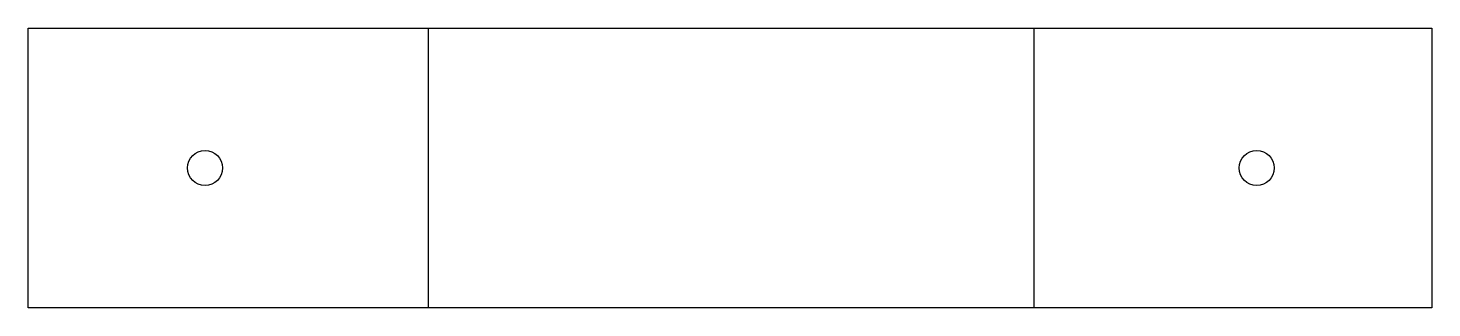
# Model space of a CAD drawing. Header units: millimetres. Extents: x -20 to 20, y 7.9 to 15.9.
import ezdxf

# ---------------------------------------------------------------- set-up
doc = ezdxf.new("R2010")
doc.units = ezdxf.units.MM
doc.layers.add('Sketch019', color=7, linetype='CONTINUOUS')

msp = doc.modelspace()

# ---------------------------------------------------------------- linework, layer by layer
at = {"layer": 'Sketch019'}
for p, q in [((-20.049, 15.8995, 9.63948), (19.9967, 15.8995, 9.63948)), ((-20.049, 7.89948, 9.63948), (-20.049, 15.8995, 9.63948)), ((-8.63766, 15.8995, 9.63948), (-8.63766, 7.89948, 9.63948)), ((8.63766, 15.8995, 9.63948), (8.63766, 7.89948, 9.63948)), ((19.9967, 15.8995, 9.63948), (19.9967, 7.89948, 9.63948)), ((19.9967, 7.89948, 9.63948), (-20.049, 7.89948, 9.63948))]:
    msp.add_line(p, q, dxfattribs=at)
for centre in [(-15, 11.8995), (15, 11.8995)]:
    msp.add_circle(centre, 0.5, dxfattribs=at)

doc.saveas('drawing.dxf')
